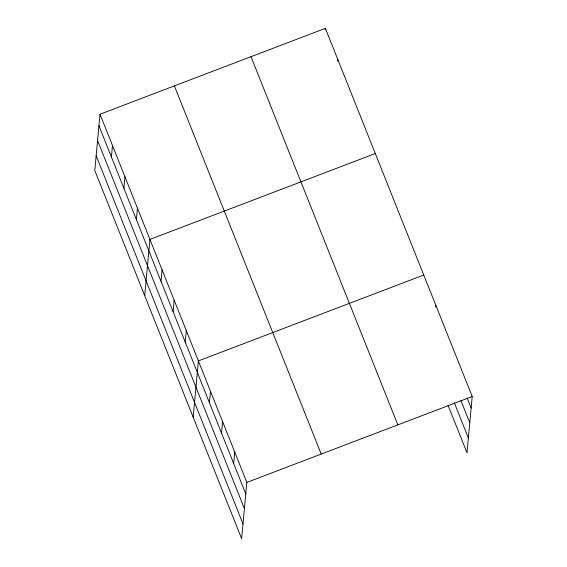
<?xml version="1.0" encoding="UTF-8"?>
<svg xmlns="http://www.w3.org/2000/svg" width="567" height="567" viewBox="0 0 567 567"><rect width="100%" height="100%" fill="white"/><g stroke="black" fill="none" stroke-linecap="round" stroke-linejoin="round"><path stroke-width="0.85" d="M100.005 114.236L94.788 170.476L241.627 538.65L246.843 482.411L100.005 114.236L325.373 28.35L472.212 396.524L466.995 452.764L448.001 405.15M111.423 157.024L112.486 145.528M123.904 188.315L124.967 176.826M136.385 219.606L137.448 208.117M144.713 295.655L149.929 239.416L375.297 153.529M160.978 281.282L162.049 269.786M173.091 311.652L174.161 300.163M185.211 342.029L186.274 330.54M193.17 417.156L198.386 360.91L423.755 275.023M209.436 402.776L210.506 391.287M221.548 433.153L222.618 421.657M233.668 463.522L234.731 452.034M325.217 29.994L325.373 28.35M337.698 61.286L337.854 59.641M435.718 307.045L435.867 305.4M246.843 482.411L472.212 396.524M467.215 398.162L471.149 408.013M460.936 400.614L469.774 422.784M454.287 402.698L468.363 437.993M251.004 56.693L397.843 424.867M174.374 85.893L321.213 454.068M98.941 125.725L245.78 493.9M97.574 140.496L244.412 508.67M96.156 155.712L242.995 523.88"/></g></svg>
